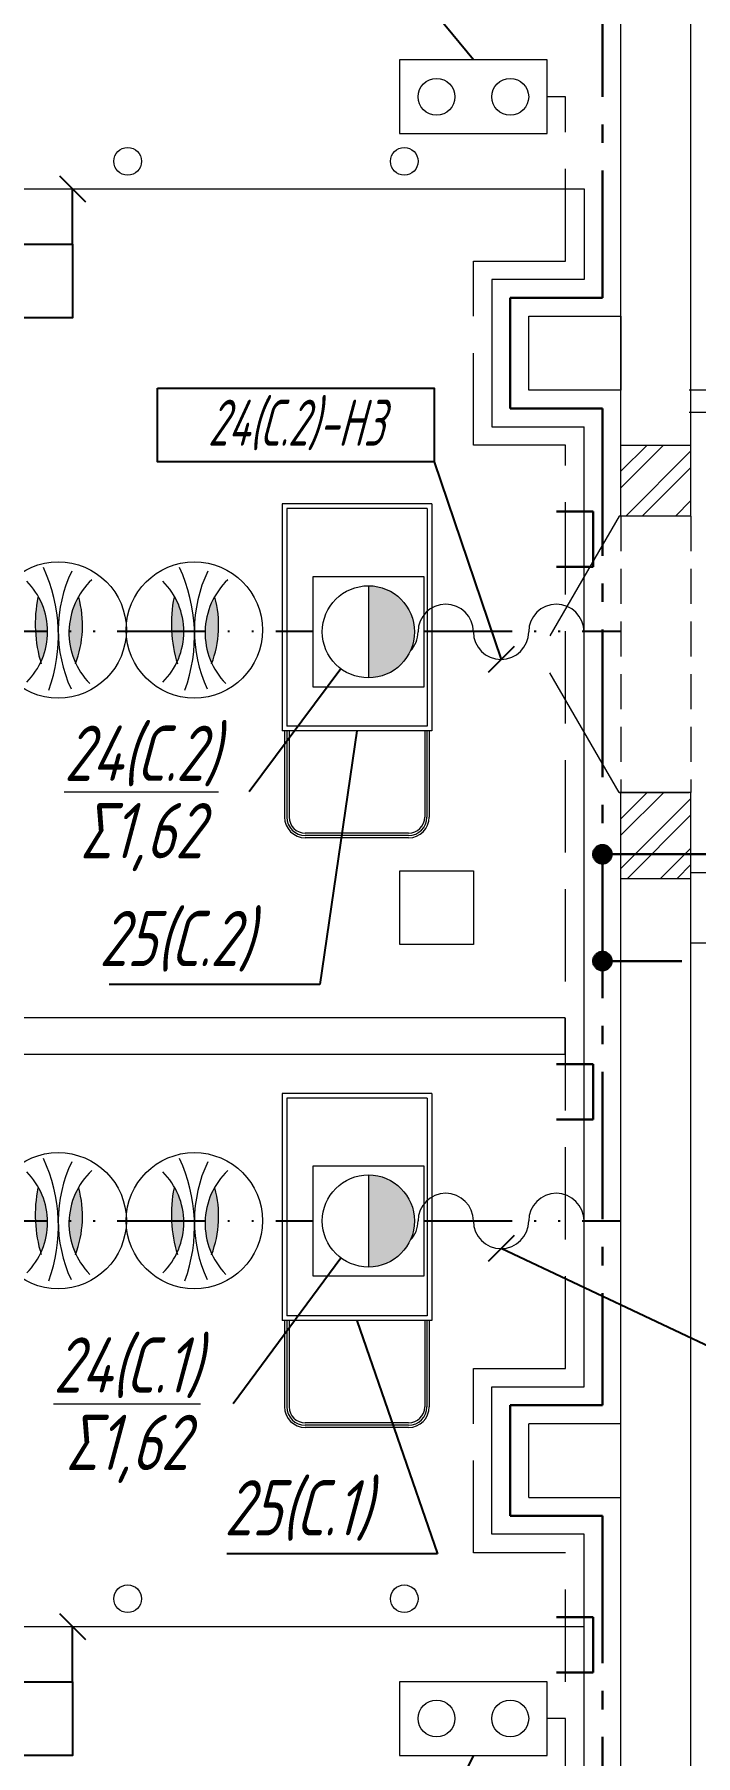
# Model space of a CAD drawing. Header units: millimetres. Extents: x -14296 to 10264, y -13087 to -5602.
# Drawn here: x -2978 to -2942.2, y -12766 to -12672.6 of the extents above; entities that cross this region are included whole.
import ezdxf
from ezdxf import colors
from ezdxf.entities.mleader import LeaderData, LeaderLine
from ezdxf.math import Vec2, Vec3

# ---------------------------------------------------------------- set-up
doc = ezdxf.new("R2010")
doc.units = ezdxf.units.MM
for name, pattern in [('ACAD_ISO12W100', [21, 12, -3, 0, -3, 0, -3]), ('gost5', [7, 5, -2, 0]), ('gost6', [12, 8, -1.5, 1, -1.5]), ('HIDDEN2', [4.7625, 3.175, -1.5875])]:
    doc.linetypes.add(name, pattern=pattern)
for name, color, linetype, lineweight in [('1', 4, 'Continuous', 15), ('Заземление (Сущ)', 6, 'gost6', 25), ('КаБель контрольный (Вновь)', 142, 'gost5', 15), ('КаБель силовой (Вновь)', 1, 'Continuous', 15), ('Линия выноска', 137, 'Continuous', 25), ('Рамка тонкая', 5, 'Continuous', 25), ('Строительный', 251, 'Continuous', 13), ('Текст', 7, 'Continuous', 20), ('Технологическое', 156, 'Continuous', 18), ('Эл. аппараты (Вновь)', 93, 'Continuous', 15), ('ЭлектрооБорудование (Вновь)', 160, 'Continuous', 15)]:
    doc.layers.add(name, color=color, linetype=linetype, lineweight=lineweight)
doc.styles.add('Simplex', font='simplex.shx', dxfattribs={"width": 0.7, "oblique": 15})

# ---------------------------------------------------------------- blocks, each defined once
blk = doc.blocks.new('A$C72AD10D8')
at = {"linetype": 'ByBlock', "lineweight": -2, "ltscale": 0.1}
h = blk.add_hatch(color=3, dxfattribs=at)
h.paths.add_polyline_path([(-2.21, 2.45, 0.12185), (-2.01, -2.22, 0.249384)])
h.paths.add_polyline_path([(0.69, 2.43, 0.240061), (0.45, -2.32, 0.157753)])
at = {"color": 0, "linetype": 'Continuous', "lineweight": -2, "ltscale": 3}
blk.add_circle((-0.77, 0.09), 4.83, dxfattribs=at)
at = {"color": 0, "linetype": 'ByBlock', "lineweight": -2, "ltscale": 0.1}
for centre, radius, start, end in [((-12.2, -0.3), 11.44, 340.1527, 24.8612), ((9.1, 0.04), 9.87, 154.6181, 204.7301), ((-6.59, -0.03), 5.07, 314.991, 45.009), ((5.17, -0.1), 5.18, 133.5397, 224.2392), ((7.32, 0.52), 9.72, 168.6786, 196.9632), ((-6.76, 0.41), 7.71, 339.2497, 15.1085)]:
    blk.add_arc(centre, radius, start, end, dxfattribs=at)
blk = doc.blocks.new('A$C1C8A0FF1')
at = {"layer": '1', "color": 3}
for p, q in [((-4.06, 12.07), (-4.06, -0.25)), ((4.06, 12.07), (-4.06, 12.07)), ((-3.81, 11.82), (-3.81, 0)), ((3.81, 11.82), (-3.81, 11.82)), ((3.81, 11.82), (3.81, 0)), ((4.06, 12.07), (4.06, -0.25)), ((3.81, 0), (-3.81, 0)), ((4.06, -0.25), (-4.06, -0.25)), ((-3.925, -0.25), (-3.925, -4.93)), ((-3.8, -0.25), (-3.8, -4.93)), ((-3.675, -0.25), (-3.675, -4.93)), ((3.675, -0.25), (3.675, -4.93)), ((3.8, -0.25), (3.8, -4.93)), ((3.925, -0.25), (3.925, -4.93)), ((2.8, -5.805), (-2.8, -5.805)), ((2.8, -5.93), (-2.8, -5.93)), ((2.8, -6.055), (-2.8, -6.055))]:
    blk.add_line(p, q, dxfattribs=at)
for centre, radius, start, end in [((-2.8, -4.93), 1.125, 180, 270), ((-2.8, -4.93), 1, 180, 270), ((-2.8, -4.93), 0.875, 180, 270), ((2.8, -4.93), 1, 270, 0), ((2.8, -4.93), 1.125, 270, 0), ((2.8, -4.93), 0.875, 270, 0)]:
    blk.add_arc(centre, radius, start, end, dxfattribs=at)
blk = doc.blocks.new('_None')
blk = doc.blocks.new('A$C2C4D244A')
at = {"layer": 'Эл. аппараты (Вновь)'}
for p, q in [((4, 8), (0, 8)), ((0, 8), (0, 0)), ((4, 0), (4, 8)), ((0, 0), (4, 0))]:
    blk.add_line(p, q, dxfattribs=at)
for centre in [(2, 6), (2, 2)]:
    blk.add_circle(centre, 1, dxfattribs=at)

msp = doc.modelspace()

# ---------------------------------------------------------------- hatches: boundary and pattern name
at = {"layer": 'Заземление (Сущ)', "lineweight": 30}
for points in [[(-2946.70898, -12717.07393, 1), (-2947.70898, -12717.07393, 1)], [(-2946.70898, -12722.87393, 1), (-2947.70898, -12722.87393, 1)]]:
    msp.add_hatch(color=256, dxfattribs=at).paths.add_polyline_path(points)
at = {"layer": 'Строительный'}
h = msp.add_hatch(dxfattribs=at)
h.set_pattern_fill('ANSI32', color=256, scale=0.2)
h.set_pattern_definition([(45, (-3538.7162, -13086.7406), (-1.3470384, 1.3470384), []), (45, (-3537.8182, -13086.7406), (-1.3470384, 1.3470384), [])])
h.paths.add_polyline_path([(-2946.20898, -12694.87021), (-2946.20898, -12698.72393), (-2942.40898, -12698.72393), (-2942.40898, -12694.87021)])
h.paths.add_polyline_path([(-2946.20898, -12713.72393), (-2946.20898, -12718.38362), (-2942.40898, -12718.38362), (-2942.40898, -12713.72393)])
at = {"layer": 'ЭлектрооБорудование (Вновь)'}
for points in [[(-2959.90451, -12707.50567, 0.41421356), (-2957.40451, -12705.00567, 0.41421356), (-2959.90451, -12702.50567)], [(-2959.90451, -12739.47393, 0.41421356), (-2957.40451, -12736.97393, 0.41421356), (-2959.90451, -12734.47393)]]:
    msp.add_hatch(color=256, dxfattribs=at).paths.add_polyline_path(points)

# ---------------------------------------------------------------- linework, layer by layer
at = {"color": 7, "linetype": 'ACAD_ISO12W100', "ltscale": 0.4}
for p, q in [((-2999.32898, -12704.97393), (-2962.90451, -12704.97393)), ((-2956.90451, -12704.97393), (-2946.20898, -12704.97393)), ((-2999.32898, -12736.97393), (-2962.90451, -12736.97393)), ((-2956.90451, -12736.97393), (-2946.20898, -12736.97393))]:
    msp.add_line(p, q, dxfattribs=at)
at = {"layer": 'Заземление (Сущ)', "lineweight": 30}
for p, q in [((-2947.20898, -12631.97393), (-2947.20898, -12686.88466)), ((-2947.20898, -12686.88466), (-2952.20898, -12686.88466)), ((-2952.20898, -12686.88466), (-2952.20898, -12692.88466)), ((-2952.20898, -12692.88466), (-2947.20898, -12692.88466)), ((-2947.20898, -12692.88466), (-2947.20898, -12746.97393)), ((-2947.20898, -12717.07393), (-2822.90898, -12717.07393)), ((-2822.90898, -12722.87393), (-2947.20898, -12722.87393)), ((-2947.20898, -12746.97393), (-2952.20898, -12746.97393)), ((-2952.20898, -12746.97393), (-2952.20898, -12752.97393)), ((-2952.20898, -12752.97393), (-2947.20898, -12752.97393)), ((-2947.20898, -12752.97393), (-2947.20898, -12807.97393))]:
    msp.add_line(p, q, dxfattribs=at)
for centre in [(-2947.20898, -12717.07393), (-2947.20898, -12722.87393)]:
    msp.add_circle(centre, 0.5, dxfattribs=at)
at = {"layer": 'КаБель контрольный (Вновь)'}
for p, q in [((-2949.20898, -12675.97393), (-2950.20898, -12675.97393)), ((-2949.20898, -12684.88466), (-2949.20898, -12675.97393)), ((-2954.20898, -12694.88466), (-2954.20898, -12684.88466)), ((-2954.20898, -12684.88466), (-2949.20898, -12684.88466)), ((-2949.20898, -12694.88466), (-2954.20898, -12694.88466)), ((-2949.20898, -12744.97393), (-2949.20898, -12694.88466)), ((-2954.20898, -12754.97393), (-2954.20898, -12744.97393)), ((-2954.20898, -12744.97393), (-2949.20898, -12744.97393)), ((-2949.20898, -12754.97393), (-2954.20898, -12754.97393)), ((-2949.20898, -12796.97393), (-2949.20898, -12754.97393)), ((-2949.20898, -12763.97393), (-2950.20898, -12763.97393))]:
    msp.add_line(p, q, dxfattribs=at)
at = {"layer": 'КаБель силовой (Вновь)'}
for p, q in [((-2997.70898, -12680.97393), (-2948.20898, -12680.97393)), ((-2948.20898, -12680.97393), (-2948.20898, -12685.88466)), ((-2948.20898, -12685.88466), (-2953.20898, -12685.88466)), ((-2953.20898, -12685.88466), (-2953.20898, -12693.88466)), ((-2953.20898, -12693.88466), (-2948.20898, -12693.88466)), ((-2948.20898, -12745.97393), (-2948.20898, -12693.88466)), ((-2953.20898, -12753.97393), (-2953.20898, -12745.97393)), ((-2953.20898, -12745.97393), (-2948.20898, -12745.97393)), ((-2948.20898, -12753.97393), (-2953.20898, -12753.97393)), ((-2948.20898, -12797.97393), (-2948.20898, -12753.97393)), ((-2997.70898, -12758.97393), (-2948.20898, -12758.97393))]:
    msp.add_line(p, q, dxfattribs=at)
for centre in [(-2972.95898, -12679.47393), (-2957.95898, -12679.47393), (-2972.95898, -12757.47393), (-2957.95898, -12757.47393)]:
    msp.add_circle(centre, 0.75, dxfattribs=at)
for centre, start, end in [((-2955.70898, -12705.00567), 0, 180), ((-2949.70898, -12705.00567), 0, 180), ((-2958.70898, -12705.00567), 315.7868518, 0), ((-2952.70898, -12705.00567), 180, 0), ((-2955.70898, -12736.97393), 0, 180), ((-2949.70898, -12736.97393), 0, 180), ((-2958.70898, -12736.97393), 315.7868518, 0), ((-2952.70898, -12736.97393), 180, 0)]:
    msp.add_arc(centre, 1.5, start, end, dxfattribs=at)
at = {"layer": 'Линия выноска'}
for p, q in [((-2976.66609, -12680.26683), (-2975.25187, -12681.68104)), ((-2975.95898, -12683.97393), (-2975.95898, -12680.97393)), ((-2956.34478, -12695.78266), (-2952.70898, -12706.50567)), ((-2952.00187, -12705.79857), (-2953.41609, -12707.21278)), ((-2961.39729, -12707.01107), (-2966.37264, -12713.69497)), ((-2952.00187, -12737.76683), (-2953.41609, -12739.18104)), ((-2932.5137, -12748.00237), (-2952.70898, -12738.47393)), ((-2961.39154, -12738.9836), (-2967.24167, -12746.88985)), ((-2976.66609, -12758.26683), (-2975.25187, -12759.68104)), ((-2975.95898, -12761.97393), (-2975.95898, -12758.97393))]:
    msp.add_line(p, q, dxfattribs=at)
at = {"layer": 'Рамка тонкая', "lineweight": 30}
for p, q in [((-2947.70898, -12698.47393), (-2949.70898, -12698.47393)), ((-2947.70898, -12701.47393), (-2947.70898, -12698.47393)), ((-2949.70898, -12701.47393), (-2947.70898, -12701.47393)), ((-2947.70898, -12728.47393), (-2949.70898, -12728.47393)), ((-2947.70898, -12731.47393), (-2947.70898, -12728.47393)), ((-2949.70898, -12731.47393), (-2947.70898, -12731.47393)), ((-2947.70898, -12758.47393), (-2949.70898, -12758.47393)), ((-2947.70898, -12761.47393), (-2947.70898, -12758.47393)), ((-2949.70898, -12761.47393), (-2947.70898, -12761.47393))]:
    msp.add_line(p, q, dxfattribs=at)
at = {"layer": 'Рамка тонкая'}
for points in [[(-2990.95898, -12683.97393), (-2975.95898, -12683.97393), (-2975.95898, -12687.97393), (-2990.95898, -12687.97393)], [(-2971.34478, -12691.78266), (-2956.34478, -12691.78266), (-2956.34478, -12695.78266), (-2971.34478, -12695.78266)], [(-2990.95898, -12761.97393), (-2975.95898, -12761.97393), (-2975.95898, -12765.97393), (-2990.95898, -12765.97393)]]:
    msp.add_lwpolyline(points, close=True, dxfattribs=at)
at = {"layer": 'Строительный'}
for p, q in [((-2946.20898, -12698.72393), (-2946.20898, -12630.97393)), ((-2942.40898, -12698.72393), (-2942.40898, -12630.97393)), ((-2951.20898, -12691.88466), (-2951.20898, -12687.88466)), ((-2951.20898, -12687.88466), (-2946.20898, -12687.88466)), ((-2946.20898, -12687.88466), (-2946.20898, -12691.88466)), ((-2946.20898, -12691.88466), (-2951.20898, -12691.88466)), ((-2946.20898, -12694.87021), (-2942.40898, -12694.87021)), ((-2946.30686, -12698.72393), (-2950.05686, -12705.21912)), ((-2946.30686, -12713.72393), (-2950.05686, -12707.22874)), ((-2946.20898, -12808.97393), (-2946.20898, -12713.72393)), ((-2942.40898, -12808.97393), (-2942.40898, -12713.72393)), ((-2958.20039, -12721.97393), (-2958.20039, -12717.97393)), ((-2958.20039, -12717.97393), (-2954.20039, -12717.97393)), ((-2954.20039, -12717.97393), (-2954.20039, -12721.97393)), ((-2942.40898, -12718.07393), (-2821.90898, -12718.07393)), ((-2946.20898, -12718.38362), (-2942.40898, -12718.38362)), ((-2954.20039, -12721.97393), (-2958.20039, -12721.97393)), ((-2942.40898, -12721.87393), (-2821.90898, -12721.87393)), ((-2951.20898, -12751.97393), (-2951.20898, -12747.97393)), ((-2946.20898, -12747.97393), (-2951.20898, -12747.97393)), ((-2951.20898, -12751.97393), (-2946.20898, -12751.97393))]:
    msp.add_line(p, q, dxfattribs=at)
at = {"layer": 'Строительный', "linetype": 'ByBlock'}
for p, q in [((-2942.50686, -12691.87657), (-2911.20947, -12691.87657)), ((-2942.50686, -12693.07828), (-2912.40898, -12693.0777)), ((-2942.40898, -12698.72393), (-2946.30686, -12698.72393))]:
    msp.add_line(p, q, dxfattribs=at)
at = {"layer": 'Строительный', "linetype": 'HIDDEN2', "ltscale": 0.6}
for p, q in [((-2946.20898, -12698.72393), (-2946.20898, -12713.72393)), ((-2942.40898, -12698.72393), (-2942.40898, -12713.72393))]:
    msp.add_line(p, q, dxfattribs=at)
at = {"layer": 'Строительный', "ltscale": 100}
for p, q in [((-2946.30686, -12713.72393), (-2942.50686, -12713.72393)), ((-2949.22553, -12725.9455), (-2999.32898, -12725.9455)), ((-2949.22553, -12727.94783), (-2949.22553, -12725.9455)), ((-2949.22553, -12727.9455), (-2999.32898, -12727.9455))]:
    msp.add_line(p, q, dxfattribs=at)
at = {"layer": 'Строительный', "ltscale": 0.3}
msp.add_line((-2942.40898, -12713.72393), (-2946.30686, -12713.72393), dxfattribs=at)
at = {"layer": 'Технологическое'}
for points in [[(-2962.90451, -12702.00567), (-2956.90451, -12702.00567), (-2956.90451, -12708.00567), (-2962.90451, -12708.00567)], [(-2962.90451, -12733.97393), (-2956.90451, -12733.97393), (-2956.90451, -12739.97393), (-2962.90451, -12739.97393)]]:
    msp.add_lwpolyline(points, close=True, dxfattribs=at)
at = {"layer": 'ЭлектрооБорудование (Вновь)'}
for p, q in [((-2959.90451, -12702.50567), (-2959.90451, -12707.50567)), ((-2959.90451, -12734.47393), (-2959.90451, -12739.47393))]:
    msp.add_line(p, q, dxfattribs=at)
for centre in [(-2959.90451, -12705.00567), (-2959.90451, -12736.97393)]:
    msp.add_circle(centre, 2.5, dxfattribs=at)

# ---------------------------------------------------------------- block references
at = {"layer": '1', "color": 3}
for p in [(-2960.52608, -12710.12526), (-2960.52608, -12742.12526)]:
    msp.add_blockref('A$C1C8A0FF1', p, dxfattribs=at)
at = {"layer": '1', "color": 3, "xscale": 0.7650247259575192, "yscale": 0.7650247259575192, "zscale": 0.7650247259575192}
for p in [(-2976.13729, -12704.97393), (-2968.75431, -12704.97393), (-2976.13729, -12737.02828), (-2968.75431, -12737.02828)]:
    msp.add_blockref('A$C72AD10D8', p, dxfattribs=at)
at = {"layer": 'Эл. аппараты (Вновь)', "rotation": 90}
for p in [(-2950.20898, -12677.97391), (-2950.20898, -12765.97391)]:
    msp.add_blockref('A$C2C4D244A', p, dxfattribs=at)

# ---------------------------------------------------------------- texts
at = {"layer": 'Текст', "attachment_point": 5, "style": 'Simplex'}
for s, insert, char_height, width in [('{\\W0.6;24(С.2)-Н3}', (-2963.84478, -12693.78266), 2.5, 15), ('\\A1;\\S24(С.2)/Σ1,62;', (-2972.22073, -12713.69497), 3, 4.9055162), ('\\A1;{\\W0.7;\\S24(С.1)/Σ1,62;}', (-2972.99755, -12746.88985), 3, 4.9055162)]:
    msp.add_mtext(s, dxfattribs=dict(at, insert=insert, char_height=char_height, width=width))

# ---------------------------------------------------------------- leaders
at = {"layer": 'Линия выноска'}
ml = msp.add_multileader_mtext('Standard', dxfattribs=at)
ml.set_content('17(С.2)-SB', color=2, style='Simplex')
ml.set_leader_properties()
ml.set_arrow_properties(name='NONE')
ml.build(insert=Vec2(0, 0))
ml.multileader.update_dxf_attribs({"text_left_attachment_type": 6, "text_right_attachment_type": 6, "dogleg_length": 0})
ctx = ml.context
ctx.base_point, ctx.char_height, ctx.plane_origin = Vec3(-2978.42578, -12670.71161), 3, Vec3(-2963.76522, -12665.70314)
ctx.left_attachment, ctx.right_attachment, ctx.text_align_type = 6, 6, 1
notes = []
notes.append((ctx, [(0, (1, 1, 0), (-2956.87505, -12670.71161), (-1, 0), 0, [(3, [(-2954.20898, -12673.97393)], 0, [])])]))
ctx.mtext.insert, ctx.mtext.alignment, ctx.mtext.flow_direction = Vec3(-2967.65042, -12666.71161), 2, 5
ml = msp.add_multileader_mtext('Standard', dxfattribs=at)
ml.set_content('25(С.2)', color=2, style='Simplex')
ml.set_leader_properties()
ml.set_arrow_properties(name='NONE')
ml.build(insert=Vec2(0, 0))
ml.multileader.update_dxf_attribs({"text_left_attachment_type": 6, "text_right_attachment_type": 6, "dogleg_length": 0})
ctx = ml.context
ctx.base_point, ctx.char_height, ctx.plane_origin = Vec3(-2978.14677, -12724.14738), 3, Vec3(-2938.40737, -12739.79326)
ctx.left_attachment, ctx.right_attachment, ctx.text_align_type = 6, 6, 1
notes.append((ctx, [(0, (1, 1, 0), (-2962.53432, -12724.14738), (-1, 0), 0, [(1, [(-2960.52608, -12710.37526)], 0, [])])]))
ctx.mtext.insert, ctx.mtext.alignment, ctx.mtext.flow_direction = Vec3(-2970.34054, -12720.14738), 2, 5
ml = msp.add_multileader_mtext('Standard', dxfattribs=at)
ml.set_content('{\\W0.7;25(С.1)}', color=2, style='Simplex')
ml.set_leader_properties()
ml.set_arrow_properties(name='NONE')
ml.build(insert=Vec2(0, 0))
ml.multileader.update_dxf_attribs({"text_left_attachment_type": 6, "text_right_attachment_type": 6, "dogleg_length": 0})
ctx = ml.context
ctx.base_point, ctx.char_height, ctx.plane_origin = Vec3(-2971.36206, -12755.03714), 3, Vec3(-2938.40737, -12771.79326)
ctx.left_attachment, ctx.right_attachment, ctx.text_align_type = 6, 6, 1
notes.append((ctx, [(0, (1, 1, 0), (-2956.14961, -12755.03714), (-1, 0), 0, [(1, [(-2960.52608, -12742.37526)], 0, [])])]))
ctx.mtext.insert, ctx.mtext.alignment, ctx.mtext.flow_direction = Vec3(-2963.75583, -12751.03714), 2, 5
ml = msp.add_multileader_mtext('Standard', dxfattribs=at)
ml.set_content('17(С.1)-SB', color=2, style='Simplex')
ml.set_leader_properties()
ml.set_arrow_properties(name='NONE')
ml.build(insert=Vec2(0, 0))
ml.multileader.update_dxf_attribs({"text_left_attachment_type": 6, "text_right_attachment_type": 6, "dogleg_length": 0})
ctx = ml.context
ctx.base_point, ctx.char_height, ctx.plane_origin = Vec3(-2978.02578, -12771.27171), 3, Vec3(-2963.76522, -12767.67049)
ctx.left_attachment, ctx.right_attachment, ctx.text_align_type = 6, 6, 1
notes.append((ctx, [(0, (1, 1, 0), (-2956.87505, -12771.27171), (-1, 0), 0, [(3, [(-2954.20898, -12765.97393)], 0, [])])]))
ctx.mtext.insert, ctx.mtext.alignment, ctx.mtext.flow_direction = Vec3(-2967.45042, -12767.27171), 2, 5
for ctx, leaders in notes:
    for number, flags, end, landing, length, lines in leaders:
        leader = LeaderData()
        leader.index, (leader.has_last_leader_line, leader.has_dogleg_vector, leader.attachment_direction) = number, flags
        leader.last_leader_point, leader.dogleg_vector, leader.dogleg_length = Vec3(end), Vec3(landing), length
        for number, points, colour, breaks in lines:
            line = LeaderLine()
            line.index, line.vertices, line.color, line.breaks = number, Vec3.list(points), colors.encode_raw_color(colour), breaks
            leader.lines.append(line)
        ctx.leaders.append(leader)

doc.saveas('drawing.dxf')
